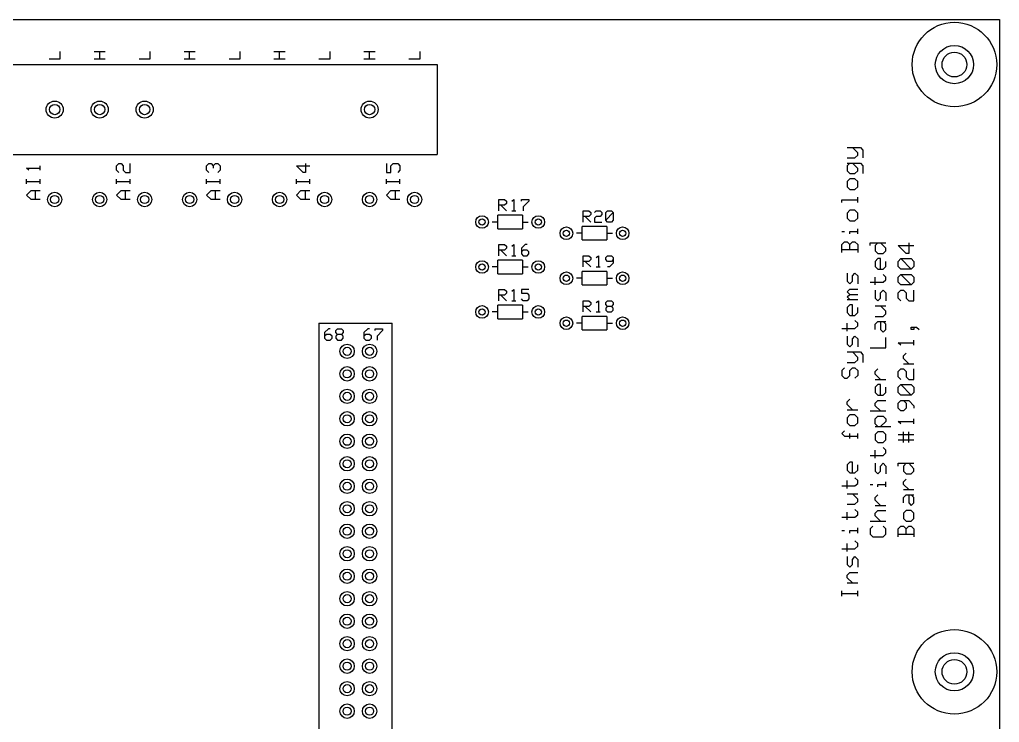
# Model space of a CAD drawing. Extents: x 0 to 11, y -0.3 to 6.
# Drawn here: x 6.644 to 11, y 2.875 to 6 of the extents above; entities that cross this region are included whole.
import ezdxf

# ---------------------------------------------------------------- set-up
doc = ezdxf.new("R2010")
doc.units = 0
doc.header["$LTSCALE"] = 0.001
doc.layers.get('0').update_dxf_attribs({"linetype": 'CONTINUOUS'})

msp = doc.modelspace()

# ---------------------------------------------------------------- linework, layer by layer
at = {"color": 7}
for p, q in [((0, 6), (11, 6)), ((11, 6), (11, 0)), ((6.825, 5.825), (6.825, 5.858)), ((6.975, 5.858), (7.025, 5.858)), ((7, 5.825), (7, 5.858)), ((7.225, 5.825), (7.225, 5.858)), ((7.375, 5.858), (7.425, 5.858)), ((7.4, 5.825), (7.4, 5.858)), ((7.625, 5.825), (7.625, 5.858)), ((7.775, 5.858), (7.825, 5.858)), ((7.8, 5.825), (7.8, 5.858)), ((8.025, 5.825), (8.025, 5.858)), ((8.175, 5.858), (8.225, 5.858)), ((8.2, 5.825), (8.2, 5.858)), ((8.425, 5.825), (8.425, 5.858)), ((6.1, 5.8), (8.5, 5.8)), ((6.775, 5.825), (6.825, 5.825)), ((6.975, 5.825), (7.025, 5.825)), ((7.175, 5.825), (7.225, 5.825)), ((7.375, 5.825), (7.425, 5.825)), ((7.575, 5.825), (7.625, 5.825)), ((7.775, 5.825), (7.825, 5.825)), ((7.975, 5.825), (8.025, 5.825)), ((8.175, 5.825), (8.225, 5.825)), ((8.375, 5.825), (8.425, 5.825)), ((8.5, 5.8), (8.5, 5.4)), ((10.323, 5.432), (10.382, 5.432)), ((10.37, 5.408), (10.347, 5.432)), ((10.37, 5.397), (10.37, 5.408)), ((10.382, 5.432), (10.393, 5.42)), ((10.393, 5.42), (10.393, 5.385)), ((6.1, 5.4), (8.5, 5.4)), ((7.075, 5.35), (7.085, 5.36)), ((7.085, 5.36), (7.095, 5.36)), ((7.095, 5.36), (7.105, 5.35)), ((7.135, 5.32), (7.135, 5.36)), ((7.475, 5.35), (7.485, 5.36)), ((7.485, 5.36), (7.495, 5.36)), ((7.495, 5.36), (7.505, 5.35)), ((7.505, 5.35), (7.515, 5.36)), ((7.515, 5.36), (7.525, 5.36)), ((7.525, 5.36), (7.535, 5.35)), ((7.915, 5.36), (7.915, 5.32)), ((8.275, 5.36), (8.275, 5.32)), ((8.295, 5.35), (8.305, 5.36)), ((8.305, 5.36), (8.325, 5.36)), ((8.325, 5.36), (8.335, 5.35)), ((10.323, 5.385), (10.358, 5.385)), ((10.335, 5.362), (10.323, 5.35)), ((10.323, 5.362), (10.382, 5.362)), ((10.37, 5.338), (10.347, 5.362)), ((10.358, 5.385), (10.37, 5.397)), ((10.382, 5.362), (10.393, 5.35)), ((6.685, 5.33), (6.675, 5.34)), ((6.675, 5.34), (6.735, 5.34)), ((6.735, 5.33), (6.735, 5.35)), ((7.075, 5.33), (7.075, 5.35)), ((7.085, 5.32), (7.075, 5.33)), ((7.105, 5.35), (7.105, 5.33)), ((7.105, 5.33), (7.115, 5.32)), ((7.115, 5.32), (7.135, 5.32)), ((7.475, 5.33), (7.475, 5.35)), ((7.485, 5.32), (7.475, 5.33)), ((7.505, 5.35), (7.505, 5.34)), ((7.535, 5.33), (7.525, 5.32)), ((7.535, 5.35), (7.535, 5.33)), ((7.905, 5.32), (7.875, 5.35)), ((7.875, 5.35), (7.935, 5.35)), ((7.915, 5.32), (7.905, 5.32)), ((8.275, 5.32), (8.295, 5.32)), ((8.295, 5.32), (8.295, 5.35)), ((8.335, 5.33), (8.325, 5.32)), ((8.335, 5.35), (8.335, 5.33)), ((10.323, 5.35), (10.323, 5.327)), ((10.323, 5.327), (10.335, 5.315)), ((10.335, 5.315), (10.358, 5.315)), ((10.358, 5.315), (10.37, 5.327)), ((10.37, 5.327), (10.37, 5.338)), ((10.393, 5.35), (10.393, 5.315)), ((6.675, 5.27), (6.675, 5.29)), ((6.675, 5.28), (6.735, 5.28)), ((6.735, 5.27), (6.735, 5.29)), ((7.075, 5.27), (7.075, 5.29)), ((7.075, 5.28), (7.135, 5.28)), ((7.135, 5.27), (7.135, 5.29)), ((7.475, 5.27), (7.475, 5.29)), ((7.475, 5.28), (7.535, 5.28)), ((7.535, 5.27), (7.535, 5.29)), ((7.875, 5.27), (7.875, 5.29)), ((7.875, 5.28), (7.935, 5.28)), ((7.935, 5.27), (7.935, 5.29)), ((8.275, 5.27), (8.275, 5.29)), ((8.275, 5.28), (8.335, 5.28)), ((8.335, 5.27), (8.335, 5.29)), ((10.335, 5.292), (10.323, 5.28)), ((10.323, 5.28), (10.323, 5.257)), ((10.358, 5.292), (10.335, 5.292)), ((10.37, 5.28), (10.358, 5.292)), ((10.37, 5.257), (10.37, 5.28)), ((6.675, 5.22), (6.695, 5.24)), ((6.695, 5.24), (6.735, 5.24)), ((6.715, 5.2), (6.715, 5.24)), ((7.075, 5.22), (7.095, 5.24)), ((7.095, 5.24), (7.135, 5.24)), ((7.115, 5.2), (7.115, 5.24)), ((7.475, 5.22), (7.495, 5.24)), ((7.495, 5.24), (7.535, 5.24)), ((7.515, 5.2), (7.515, 5.24)), ((7.875, 5.22), (7.895, 5.24)), ((7.895, 5.24), (7.935, 5.24)), ((7.915, 5.2), (7.915, 5.24)), ((8.275, 5.22), (8.295, 5.24)), ((8.295, 5.24), (8.335, 5.24)), ((8.315, 5.2), (8.315, 5.24)), ((10.323, 5.257), (10.335, 5.245)), ((10.335, 5.245), (10.358, 5.245)), ((10.358, 5.245), (10.37, 5.257)), ((6.695, 5.2), (6.675, 5.22)), ((6.735, 5.2), (6.695, 5.2)), ((7.095, 5.2), (7.075, 5.22)), ((7.135, 5.2), (7.095, 5.2)), ((7.495, 5.2), (7.475, 5.22)), ((7.535, 5.2), (7.495, 5.2)), ((7.895, 5.2), (7.875, 5.22)), ((7.935, 5.2), (7.895, 5.2)), ((8.295, 5.2), (8.275, 5.22)), ((8.335, 5.2), (8.295, 5.2)), ((8.775, 5.15), (8.775, 5.2)), ((8.775, 5.2), (8.8, 5.2)), ((8.8, 5.2), (8.808, 5.192)), ((8.808, 5.192), (8.808, 5.183)), ((8.833, 5.192), (8.842, 5.2)), ((8.842, 5.2), (8.842, 5.15)), ((8.875, 5.192), (8.875, 5.2)), ((8.875, 5.2), (8.908, 5.2)), ((8.908, 5.192), (8.883, 5.167)), ((8.908, 5.2), (8.908, 5.192)), ((10.3, 5.187), (10.3, 5.198)), ((10.3, 5.198), (10.37, 5.198)), ((10.37, 5.187), (10.37, 5.21)), ((8.8, 5.175), (8.775, 5.175)), ((8.783, 5.175), (8.808, 5.15)), ((8.808, 5.183), (8.8, 5.175)), ((8.833, 5.15), (8.85, 5.15)), ((8.883, 5.167), (8.883, 5.15)), ((9.15, 5.1), (9.15, 5.15)), ((9.15, 5.15), (9.175, 5.15)), ((9.175, 5.15), (9.183, 5.142)), ((9.183, 5.142), (9.183, 5.133)), ((9.2, 5.142), (9.208, 5.15)), ((9.208, 5.15), (9.225, 5.15)), ((9.225, 5.15), (9.233, 5.142)), ((9.233, 5.142), (9.233, 5.133)), ((9.25, 5.142), (9.258, 5.15)), ((9.25, 5.108), (9.25, 5.142)), ((9.25, 5.108), (9.283, 5.142)), ((9.258, 5.15), (9.275, 5.15)), ((9.275, 5.15), (9.283, 5.142)), ((9.283, 5.142), (9.283, 5.108)), ((10.335, 5.152), (10.323, 5.14)), ((10.358, 5.152), (10.335, 5.152)), ((10.37, 5.14), (10.358, 5.152)), ((8.77, 5.1), (8.745, 5.1)), ((8.77, 5.07), (8.77, 5.13)), ((8.88, 5.13), (8.77, 5.13)), ((8.88, 5.13), (8.88, 5.07)), ((8.88, 5.1), (8.905, 5.1)), ((9.175, 5.125), (9.15, 5.125)), ((9.158, 5.125), (9.183, 5.1)), ((9.183, 5.133), (9.175, 5.125)), ((9.208, 5.125), (9.2, 5.117)), ((9.2, 5.117), (9.2, 5.1)), ((9.2, 5.1), (9.233, 5.1)), ((9.225, 5.125), (9.208, 5.125)), ((9.233, 5.133), (9.225, 5.125)), ((9.258, 5.1), (9.25, 5.108)), ((9.275, 5.1), (9.258, 5.1)), ((9.283, 5.108), (9.275, 5.1)), ((10.323, 5.14), (10.323, 5.117)), ((10.323, 5.117), (10.335, 5.105)), ((10.335, 5.105), (10.358, 5.105)), ((10.358, 5.105), (10.37, 5.117)), ((10.37, 5.117), (10.37, 5.14)), ((8.77, 5.07), (8.88, 5.07)), ((9.145, 5.02), (9.145, 5.08)), ((9.255, 5.08), (9.145, 5.08)), ((9.255, 5.08), (9.255, 5.02)), ((10.3, 5.058), (10.312, 5.058)), ((10.335, 5.047), (10.335, 5.058)), ((10.335, 5.058), (10.37, 5.058)), ((10.37, 5.047), (10.37, 5.07)), ((9.145, 5.05), (9.12, 5.05)), ((9.145, 5.02), (9.255, 5.02)), ((9.255, 5.05), (9.28, 5.05)), ((10.3, 5), (10.312, 5.012)), ((10.312, 5.012), (10.323, 5.012)), ((10.323, 5.012), (10.335, 5)), ((10.335, 5), (10.347, 5.012)), ((10.347, 5.012), (10.358, 5.012)), ((10.358, 5.012), (10.37, 5)), ((8.775, 4.95), (8.775, 5)), ((8.775, 5), (8.8, 5)), ((8.8, 4.975), (8.775, 4.975)), ((8.783, 4.975), (8.808, 4.95)), ((8.8, 5), (8.808, 4.992)), ((8.808, 4.983), (8.8, 4.975)), ((8.808, 4.992), (8.808, 4.983)), ((8.833, 4.992), (8.842, 5)), ((8.842, 5), (8.842, 4.95)), ((8.892, 5), (8.875, 4.983)), ((8.875, 4.983), (8.875, 4.958)), ((8.883, 4.975), (8.875, 4.967)), ((8.9, 4.975), (8.883, 4.975)), ((8.9, 5), (8.892, 5)), ((8.908, 4.967), (8.9, 4.975)), ((8.908, 4.958), (8.908, 4.967)), ((10.3, 4.965), (10.3, 5)), ((10.3, 4.977), (10.37, 4.977)), ((10.335, 4.977), (10.335, 5)), ((10.37, 5), (10.37, 4.965)), ((10.425, 4.995), (10.425, 5.007)), ((10.425, 5.007), (10.495, 5.007)), ((10.46, 5.007), (10.448, 4.995)), ((10.448, 4.995), (10.448, 4.972)), ((10.448, 4.972), (10.46, 4.96)), ((10.495, 4.983), (10.472, 5.007)), ((10.483, 4.96), (10.495, 4.972)), ((10.495, 4.972), (10.495, 4.983)), ((10.585, 4.96), (10.55, 4.995)), ((10.55, 4.995), (10.62, 4.995)), ((10.597, 5.007), (10.597, 4.96)), ((8.77, 4.87), (8.77, 4.93)), ((8.88, 4.93), (8.77, 4.93)), ((8.833, 4.95), (8.85, 4.95)), ((8.875, 4.958), (8.883, 4.95)), ((8.88, 4.93), (8.88, 4.87)), ((8.883, 4.95), (8.9, 4.95)), ((8.9, 4.95), (8.908, 4.958)), ((9.15, 4.9), (9.15, 4.95)), ((9.15, 4.95), (9.175, 4.95)), ((9.175, 4.925), (9.15, 4.925)), ((9.158, 4.925), (9.183, 4.9)), ((9.175, 4.95), (9.183, 4.942)), ((9.183, 4.933), (9.175, 4.925)), ((9.183, 4.942), (9.183, 4.933)), ((9.208, 4.942), (9.217, 4.95)), ((9.217, 4.95), (9.217, 4.9)), ((9.25, 4.942), (9.258, 4.95)), ((9.25, 4.933), (9.25, 4.942)), ((9.258, 4.925), (9.25, 4.933)), ((9.258, 4.95), (9.275, 4.95)), ((9.275, 4.925), (9.258, 4.925)), ((9.275, 4.95), (9.283, 4.942)), ((9.283, 4.933), (9.275, 4.925)), ((9.283, 4.942), (9.283, 4.917)), ((10.46, 4.937), (10.448, 4.925)), ((10.448, 4.925), (10.448, 4.902)), ((10.46, 4.96), (10.483, 4.96)), ((10.472, 4.937), (10.46, 4.937)), ((10.472, 4.89), (10.472, 4.937)), ((10.495, 4.902), (10.495, 4.925)), ((10.55, 4.925), (10.562, 4.937)), ((10.55, 4.902), (10.55, 4.925)), ((10.562, 4.937), (10.608, 4.937)), ((10.608, 4.89), (10.562, 4.937)), ((10.597, 4.96), (10.585, 4.96)), ((10.608, 4.937), (10.62, 4.925)), ((10.62, 4.925), (10.62, 4.902)), ((8.77, 4.9), (8.745, 4.9)), ((8.88, 4.9), (8.905, 4.9)), ((9.145, 4.82), (9.145, 4.88)), ((9.255, 4.88), (9.145, 4.88)), ((9.208, 4.9), (9.225, 4.9)), ((9.255, 4.88), (9.255, 4.82)), ((9.267, 4.9), (9.258, 4.9)), ((9.283, 4.917), (9.267, 4.9)), ((10.448, 4.902), (10.46, 4.89)), ((10.46, 4.89), (10.483, 4.89)), ((10.483, 4.89), (10.495, 4.902)), ((10.562, 4.89), (10.55, 4.902)), ((10.608, 4.89), (10.562, 4.89)), ((10.62, 4.902), (10.608, 4.89)), ((8.77, 4.87), (8.88, 4.87)), ((9.145, 4.85), (9.12, 4.85)), ((9.255, 4.85), (9.28, 4.85)), ((10.323, 4.872), (10.323, 4.837)), ((10.323, 4.837), (10.335, 4.825)), ((10.335, 4.825), (10.347, 4.837)), ((10.347, 4.86), (10.358, 4.872)), ((10.347, 4.837), (10.347, 4.86)), ((10.358, 4.872), (10.37, 4.86)), ((10.37, 4.86), (10.37, 4.825)), ((10.448, 4.82), (10.448, 4.855)), ((10.495, 4.855), (10.483, 4.867)), ((10.483, 4.832), (10.495, 4.843)), ((10.495, 4.843), (10.495, 4.855)), ((10.55, 4.855), (10.562, 4.867)), ((10.55, 4.832), (10.55, 4.855)), ((10.562, 4.867), (10.608, 4.867)), ((10.608, 4.82), (10.562, 4.867)), ((10.608, 4.867), (10.62, 4.855)), ((10.62, 4.855), (10.62, 4.832)), ((8.775, 4.75), (8.775, 4.8)), ((8.775, 4.8), (8.8, 4.8)), ((8.8, 4.8), (8.808, 4.792)), ((8.808, 4.792), (8.808, 4.783)), ((8.833, 4.792), (8.842, 4.8)), ((8.842, 4.8), (8.842, 4.75)), ((8.908, 4.8), (8.875, 4.8)), ((8.875, 4.8), (8.875, 4.783)), ((9.145, 4.82), (9.255, 4.82)), ((10.323, 4.79), (10.335, 4.802)), ((10.335, 4.802), (10.37, 4.802)), ((10.425, 4.832), (10.483, 4.832)), ((10.448, 4.797), (10.448, 4.762)), ((10.472, 4.785), (10.483, 4.797)), ((10.483, 4.797), (10.495, 4.785)), ((10.562, 4.82), (10.55, 4.832)), ((10.55, 4.785), (10.562, 4.797)), ((10.608, 4.82), (10.562, 4.82)), ((10.562, 4.797), (10.573, 4.797)), ((10.573, 4.797), (10.585, 4.785)), ((10.62, 4.832), (10.608, 4.82)), ((10.62, 4.75), (10.62, 4.797)), ((8.8, 4.775), (8.775, 4.775)), ((8.783, 4.775), (8.808, 4.75)), ((8.808, 4.783), (8.8, 4.775)), ((8.833, 4.75), (8.85, 4.75)), ((8.875, 4.783), (8.9, 4.783)), ((8.883, 4.75), (8.875, 4.758)), ((8.9, 4.75), (8.883, 4.75)), ((8.9, 4.783), (8.908, 4.775)), ((8.908, 4.758), (8.9, 4.75)), ((8.908, 4.775), (8.908, 4.758)), ((9.15, 4.7), (9.15, 4.75)), ((9.15, 4.75), (9.175, 4.75)), ((9.175, 4.75), (9.183, 4.742)), ((9.208, 4.742), (9.217, 4.75)), ((9.217, 4.75), (9.217, 4.7)), ((9.25, 4.742), (9.258, 4.75)), ((9.258, 4.75), (9.275, 4.75)), ((9.275, 4.75), (9.283, 4.742)), ((10.335, 4.778), (10.323, 4.79)), ((10.323, 4.767), (10.335, 4.778)), ((10.335, 4.755), (10.323, 4.767)), ((10.323, 4.755), (10.37, 4.755)), ((10.335, 4.778), (10.37, 4.778)), ((10.448, 4.762), (10.46, 4.75)), ((10.46, 4.75), (10.472, 4.762)), ((10.472, 4.762), (10.472, 4.785)), ((10.495, 4.785), (10.495, 4.75)), ((10.55, 4.762), (10.55, 4.785)), ((10.562, 4.75), (10.55, 4.762)), ((10.585, 4.785), (10.585, 4.762)), ((10.585, 4.762), (10.597, 4.75)), ((10.597, 4.75), (10.62, 4.75)), ((8.77, 4.67), (8.77, 4.73)), ((8.88, 4.73), (8.77, 4.73)), ((8.88, 4.73), (8.88, 4.67)), ((9.175, 4.725), (9.15, 4.725)), ((9.158, 4.725), (9.183, 4.7)), ((9.183, 4.733), (9.175, 4.725)), ((9.183, 4.742), (9.183, 4.733)), ((9.25, 4.733), (9.25, 4.742)), ((9.258, 4.725), (9.25, 4.733)), ((9.258, 4.725), (9.25, 4.717)), ((9.25, 4.717), (9.25, 4.708)), ((9.25, 4.708), (9.258, 4.7)), ((9.275, 4.725), (9.258, 4.725)), ((9.283, 4.733), (9.275, 4.725)), ((9.283, 4.717), (9.275, 4.725)), ((9.275, 4.7), (9.283, 4.708)), ((9.283, 4.742), (9.283, 4.733)), ((9.283, 4.708), (9.283, 4.717)), ((10.335, 4.732), (10.323, 4.72)), ((10.323, 4.72), (10.323, 4.697)), ((10.347, 4.732), (10.335, 4.732)), ((10.347, 4.685), (10.347, 4.732)), ((10.37, 4.697), (10.37, 4.72)), ((10.448, 4.727), (10.495, 4.727)), ((10.495, 4.703), (10.472, 4.727)), ((8.77, 4.7), (8.745, 4.7)), ((8.77, 4.67), (8.88, 4.67)), ((8.88, 4.7), (8.905, 4.7)), ((9.145, 4.62), (9.145, 4.68)), ((9.255, 4.68), (9.145, 4.68)), ((9.208, 4.7), (9.225, 4.7)), ((9.255, 4.68), (9.255, 4.62)), ((9.258, 4.7), (9.275, 4.7)), ((10.323, 4.697), (10.335, 4.685)), ((10.335, 4.685), (10.358, 4.685)), ((10.358, 4.685), (10.37, 4.697)), ((10.37, 4.65), (10.358, 4.662)), ((10.448, 4.68), (10.483, 4.68)), ((10.483, 4.68), (10.495, 4.692)), ((10.495, 4.692), (10.495, 4.703)), ((7.975, 4.65), (7.975, 1.05)), ((7.975, 4.65), (8.3, 4.65)), ((8.017, 4.625), (8, 4.608)), ((8.025, 4.625), (8.017, 4.625)), ((8.05, 4.617), (8.058, 4.625)), ((8.058, 4.625), (8.075, 4.625)), ((8.075, 4.625), (8.083, 4.617)), ((8.192, 4.625), (8.175, 4.608)), ((8.2, 4.625), (8.192, 4.625)), ((8.225, 4.617), (8.225, 4.625)), ((8.225, 4.625), (8.258, 4.625)), ((8.258, 4.625), (8.258, 4.617)), ((8.3, 1.05), (8.3, 4.65)), ((9.145, 4.65), (9.12, 4.65)), ((9.145, 4.62), (9.255, 4.62)), ((9.255, 4.65), (9.28, 4.65)), ((10.3, 4.627), (10.358, 4.627)), ((10.323, 4.615), (10.323, 4.65)), ((10.358, 4.627), (10.37, 4.638)), ((10.37, 4.638), (10.37, 4.65)), ((10.448, 4.645), (10.46, 4.657)), ((10.448, 4.622), (10.448, 4.645)), ((10.46, 4.657), (10.495, 4.657)), ((10.472, 4.657), (10.472, 4.622)), ((10.472, 4.622), (10.483, 4.61)), ((10.495, 4.645), (10.483, 4.657)), ((10.483, 4.61), (10.495, 4.622)), ((10.495, 4.622), (10.495, 4.645)), ((10.608, 4.622), (10.608, 4.633)), ((10.608, 4.633), (10.632, 4.633)), ((10.62, 4.622), (10.608, 4.622)), ((10.62, 4.633), (10.62, 4.622)), ((10.632, 4.633), (10.643, 4.622)), ((8, 4.608), (8, 4.583)), ((8.008, 4.6), (8, 4.592)), ((8, 4.583), (8.008, 4.575)), ((8.025, 4.6), (8.008, 4.6)), ((8.008, 4.575), (8.025, 4.575)), ((8.033, 4.592), (8.025, 4.6)), ((8.025, 4.575), (8.033, 4.583)), ((8.033, 4.583), (8.033, 4.592)), ((8.05, 4.608), (8.05, 4.617)), ((8.058, 4.6), (8.05, 4.608)), ((8.058, 4.6), (8.05, 4.592)), ((8.05, 4.592), (8.05, 4.583)), ((8.05, 4.583), (8.058, 4.575)), ((8.075, 4.6), (8.058, 4.6)), ((8.058, 4.575), (8.075, 4.575)), ((8.083, 4.608), (8.075, 4.6)), ((8.083, 4.592), (8.075, 4.6)), ((8.075, 4.575), (8.083, 4.583)), ((8.083, 4.617), (8.083, 4.608)), ((8.083, 4.583), (8.083, 4.592)), ((8.175, 4.608), (8.175, 4.583)), ((8.183, 4.6), (8.175, 4.592)), ((8.175, 4.583), (8.183, 4.575)), ((8.2, 4.6), (8.183, 4.6)), ((8.183, 4.575), (8.2, 4.575)), ((8.208, 4.592), (8.2, 4.6)), ((8.2, 4.575), (8.208, 4.583)), ((8.208, 4.583), (8.208, 4.592)), ((8.258, 4.617), (8.233, 4.592)), ((8.233, 4.592), (8.233, 4.575)), ((10.323, 4.592), (10.323, 4.557)), ((10.347, 4.58), (10.358, 4.592)), ((10.347, 4.557), (10.347, 4.58)), ((10.358, 4.592), (10.37, 4.58)), ((10.37, 4.58), (10.37, 4.545)), ((10.495, 4.54), (10.495, 4.587)), ((10.62, 4.552), (10.62, 4.575)), ((10.323, 4.557), (10.335, 4.545)), ((10.335, 4.545), (10.347, 4.557)), ((10.425, 4.54), (10.495, 4.54)), ((10.562, 4.552), (10.55, 4.563)), ((10.55, 4.563), (10.62, 4.563)), ((10.323, 4.522), (10.382, 4.522)), ((10.37, 4.498), (10.347, 4.522)), ((10.358, 4.475), (10.37, 4.487)), ((10.37, 4.487), (10.37, 4.498)), ((10.382, 4.522), (10.393, 4.51)), ((10.393, 4.51), (10.393, 4.475)), ((10.573, 4.505), (10.585, 4.517)), ((10.573, 4.493), (10.573, 4.505)), ((10.597, 4.47), (10.573, 4.493)), ((10.312, 4.452), (10.3, 4.44)), ((10.323, 4.475), (10.358, 4.475)), ((10.335, 4.44), (10.347, 4.452)), ((10.347, 4.452), (10.358, 4.452)), ((10.358, 4.452), (10.37, 4.44)), ((10.448, 4.435), (10.46, 4.447)), ((10.55, 4.435), (10.562, 4.447)), ((10.562, 4.447), (10.573, 4.447)), ((10.573, 4.47), (10.62, 4.47)), ((10.573, 4.447), (10.585, 4.435)), ((10.62, 4.4), (10.62, 4.447)), ((10.3, 4.44), (10.3, 4.417)), ((10.3, 4.417), (10.312, 4.405)), ((10.312, 4.405), (10.323, 4.405)), ((10.323, 4.405), (10.335, 4.417)), ((10.335, 4.417), (10.335, 4.44)), ((10.37, 4.417), (10.358, 4.405)), ((10.37, 4.44), (10.37, 4.417)), ((10.448, 4.423), (10.448, 4.435)), ((10.472, 4.4), (10.448, 4.423)), ((10.448, 4.4), (10.495, 4.4)), ((10.55, 4.412), (10.55, 4.435)), ((10.562, 4.4), (10.55, 4.412)), ((10.585, 4.435), (10.585, 4.412)), ((10.585, 4.412), (10.597, 4.4)), ((10.597, 4.4), (10.62, 4.4)), ((10.46, 4.377), (10.448, 4.365)), ((10.448, 4.365), (10.448, 4.342)), ((10.472, 4.377), (10.46, 4.377)), ((10.472, 4.33), (10.472, 4.377)), ((10.495, 4.342), (10.495, 4.365)), ((10.55, 4.365), (10.562, 4.377)), ((10.55, 4.342), (10.55, 4.365)), ((10.562, 4.377), (10.608, 4.377)), ((10.608, 4.33), (10.562, 4.377)), ((10.608, 4.377), (10.62, 4.365)), ((10.62, 4.365), (10.62, 4.342)), ((10.448, 4.342), (10.46, 4.33)), ((10.46, 4.33), (10.483, 4.33)), ((10.483, 4.33), (10.495, 4.342)), ((10.562, 4.33), (10.55, 4.342)), ((10.608, 4.33), (10.562, 4.33)), ((10.62, 4.342), (10.608, 4.33)), ((10.323, 4.3), (10.335, 4.312)), ((10.323, 4.288), (10.323, 4.3)), ((10.347, 4.265), (10.323, 4.288)), ((10.448, 4.295), (10.46, 4.307)), ((10.448, 4.283), (10.448, 4.295)), ((10.472, 4.26), (10.448, 4.283)), ((10.46, 4.307), (10.495, 4.307)), ((10.55, 4.295), (10.562, 4.307)), ((10.55, 4.272), (10.55, 4.295)), ((10.562, 4.26), (10.55, 4.272)), ((10.562, 4.307), (10.597, 4.307)), ((10.573, 4.307), (10.585, 4.295)), ((10.585, 4.272), (10.573, 4.26)), ((10.585, 4.295), (10.585, 4.272)), ((10.597, 4.307), (10.62, 4.283)), ((10.62, 4.283), (10.62, 4.272)), ((10.323, 4.265), (10.37, 4.265)), ((10.335, 4.242), (10.323, 4.23)), ((10.323, 4.23), (10.323, 4.207)), ((10.358, 4.242), (10.335, 4.242)), ((10.37, 4.23), (10.358, 4.242)), ((10.37, 4.207), (10.37, 4.23)), ((10.425, 4.26), (10.495, 4.26)), ((10.448, 4.225), (10.46, 4.237)), ((10.46, 4.237), (10.483, 4.237)), ((10.483, 4.237), (10.495, 4.225)), ((10.573, 4.26), (10.562, 4.26)), ((10.323, 4.207), (10.335, 4.195)), ((10.335, 4.195), (10.358, 4.195)), ((10.358, 4.195), (10.37, 4.207)), ((10.448, 4.202), (10.448, 4.225)), ((10.46, 4.19), (10.448, 4.202)), ((10.448, 4.19), (10.518, 4.19)), ((10.495, 4.213), (10.472, 4.19)), ((10.495, 4.225), (10.495, 4.213)), ((10.562, 4.202), (10.55, 4.213)), ((10.55, 4.213), (10.62, 4.213)), ((10.62, 4.202), (10.62, 4.225)), ((10.312, 4.172), (10.3, 4.16)), ((10.3, 4.16), (10.312, 4.148)), ((10.312, 4.148), (10.37, 4.148)), ((10.335, 4.137), (10.335, 4.16)), ((10.37, 4.137), (10.37, 4.16)), ((10.46, 4.167), (10.448, 4.155)), ((10.448, 4.155), (10.448, 4.132)), ((10.483, 4.167), (10.46, 4.167)), ((10.495, 4.155), (10.483, 4.167)), ((10.495, 4.132), (10.495, 4.155)), ((10.55, 4.155), (10.62, 4.155)), ((10.573, 4.12), (10.573, 4.167)), ((10.597, 4.12), (10.597, 4.167)), ((10.448, 4.132), (10.46, 4.12)), ((10.46, 4.12), (10.483, 4.12)), ((10.483, 4.12), (10.495, 4.132)), ((10.495, 4.085), (10.483, 4.097)), ((10.55, 4.132), (10.62, 4.132)), ((10.425, 4.062), (10.483, 4.062)), ((10.448, 4.05), (10.448, 4.085)), ((10.483, 4.062), (10.495, 4.073)), ((10.495, 4.073), (10.495, 4.085)), ((10.335, 4.032), (10.323, 4.02)), ((10.323, 4.02), (10.323, 3.997)), ((10.347, 4.032), (10.335, 4.032)), ((10.347, 3.985), (10.347, 4.032)), ((10.37, 3.997), (10.37, 4.02)), ((10.448, 4.027), (10.448, 3.992)), ((10.472, 4.015), (10.483, 4.027)), ((10.472, 3.992), (10.472, 4.015)), ((10.483, 4.027), (10.495, 4.015)), ((10.495, 4.015), (10.495, 3.98)), ((10.55, 4.015), (10.55, 4.027)), ((10.55, 4.027), (10.62, 4.027)), ((10.585, 4.027), (10.573, 4.015)), ((10.573, 4.015), (10.573, 3.992)), ((10.62, 4.003), (10.597, 4.027)), ((10.323, 3.997), (10.335, 3.985)), ((10.335, 3.985), (10.358, 3.985)), ((10.358, 3.985), (10.37, 3.997)), ((10.448, 3.992), (10.46, 3.98)), ((10.46, 3.98), (10.472, 3.992)), ((10.573, 3.992), (10.585, 3.98)), ((10.585, 3.98), (10.608, 3.98)), ((10.608, 3.98), (10.62, 3.992)), ((10.62, 3.992), (10.62, 4.003)), ((10.3, 3.927), (10.358, 3.927)), ((10.323, 3.915), (10.323, 3.95)), ((10.37, 3.95), (10.358, 3.962)), ((10.358, 3.927), (10.37, 3.938)), ((10.37, 3.938), (10.37, 3.95)), ((10.425, 3.933), (10.437, 3.933)), ((10.46, 3.922), (10.46, 3.933)), ((10.46, 3.933), (10.495, 3.933)), ((10.495, 3.922), (10.495, 3.945)), ((10.573, 3.945), (10.585, 3.957)), ((10.573, 3.933), (10.573, 3.945)), ((10.597, 3.91), (10.573, 3.933)), ((10.323, 3.892), (10.37, 3.892)), ((10.37, 3.868), (10.347, 3.892)), ((10.448, 3.875), (10.46, 3.887)), ((10.573, 3.91), (10.62, 3.91)), ((10.573, 3.875), (10.585, 3.887)), ((10.585, 3.887), (10.62, 3.887)), ((10.597, 3.887), (10.597, 3.852)), ((10.62, 3.875), (10.608, 3.887)), ((10.323, 3.845), (10.358, 3.845)), ((10.358, 3.845), (10.37, 3.857)), ((10.37, 3.857), (10.37, 3.868)), ((10.448, 3.863), (10.448, 3.875)), ((10.472, 3.84), (10.448, 3.863)), ((10.448, 3.84), (10.495, 3.84)), ((10.573, 3.852), (10.573, 3.875)), ((10.597, 3.852), (10.608, 3.84)), ((10.608, 3.84), (10.62, 3.852)), ((10.62, 3.852), (10.62, 3.875)), ((10.323, 3.775), (10.323, 3.81)), ((10.37, 3.81), (10.358, 3.822)), ((10.358, 3.787), (10.37, 3.798)), ((10.37, 3.798), (10.37, 3.81)), ((10.448, 3.805), (10.46, 3.817)), ((10.448, 3.793), (10.448, 3.805)), ((10.472, 3.77), (10.448, 3.793)), ((10.46, 3.817), (10.495, 3.817)), ((10.585, 3.817), (10.573, 3.805)), ((10.573, 3.805), (10.573, 3.782)), ((10.608, 3.817), (10.585, 3.817)), ((10.62, 3.805), (10.608, 3.817)), ((10.62, 3.782), (10.62, 3.805)), ((10.3, 3.787), (10.358, 3.787)), ((10.425, 3.77), (10.495, 3.77)), ((10.437, 3.747), (10.425, 3.735)), ((10.495, 3.735), (10.483, 3.747)), ((10.55, 3.735), (10.562, 3.747)), ((10.562, 3.747), (10.573, 3.747)), ((10.573, 3.782), (10.585, 3.77)), ((10.573, 3.747), (10.585, 3.735)), ((10.585, 3.77), (10.608, 3.77)), ((10.585, 3.735), (10.597, 3.747)), ((10.597, 3.747), (10.608, 3.747)), ((10.608, 3.77), (10.62, 3.782)), ((10.608, 3.747), (10.62, 3.735)), ((10.3, 3.728), (10.312, 3.728)), ((10.335, 3.717), (10.335, 3.728)), ((10.335, 3.728), (10.37, 3.728)), ((10.37, 3.717), (10.37, 3.74)), ((10.425, 3.735), (10.425, 3.712)), ((10.425, 3.712), (10.437, 3.7)), ((10.483, 3.7), (10.495, 3.712)), ((10.495, 3.712), (10.495, 3.735)), ((10.55, 3.7), (10.55, 3.735)), ((10.55, 3.712), (10.62, 3.712)), ((10.585, 3.712), (10.585, 3.735)), ((10.62, 3.735), (10.62, 3.7)), ((10.323, 3.635), (10.323, 3.67)), ((10.37, 3.67), (10.358, 3.682)), ((10.37, 3.658), (10.37, 3.67)), ((10.437, 3.7), (10.483, 3.7)), ((10.3, 3.647), (10.358, 3.647)), ((10.358, 3.647), (10.37, 3.658)), ((10.323, 3.612), (10.323, 3.577)), ((10.323, 3.577), (10.335, 3.565)), ((10.335, 3.565), (10.347, 3.577)), ((10.347, 3.6), (10.358, 3.612)), ((10.347, 3.577), (10.347, 3.6)), ((10.358, 3.612), (10.37, 3.6)), ((10.37, 3.6), (10.37, 3.565)), ((10.323, 3.53), (10.335, 3.542)), ((10.323, 3.518), (10.323, 3.53)), ((10.335, 3.542), (10.37, 3.542)), ((10.347, 3.495), (10.323, 3.518)), ((10.323, 3.495), (10.37, 3.495)), ((10.3, 3.437), (10.3, 3.46)), ((10.3, 3.448), (10.37, 3.448)), ((10.37, 3.437), (10.37, 3.46))]:
    msp.add_line(p, q, dxfattribs=at)
for centre, radius in [((10.8, 5.8), 0.188), ((10.8, 5.8), 0.085), ((10.8, 5.8), 0.055), ((6.8, 5.6), 0.038), ((6.8, 5.6), 0.023), ((7, 5.6), 0.038), ((7, 5.6), 0.023), ((7.2, 5.6), 0.038), ((7.2, 5.6), 0.023), ((8.2, 5.6), 0.038), ((8.2, 5.6), 0.023), ((6.8, 5.2), 0.032), ((7, 5.2), 0.032), ((7.2, 5.2), 0.032), ((7.4, 5.2), 0.032), ((7.6, 5.2), 0.032), ((7.8, 5.2), 0.032), ((8, 5.2), 0.032), ((8.2, 5.2), 0.032), ((8.4, 5.2), 0.032), ((6.8, 5.2), 0.018), ((7, 5.2), 0.018), ((7.2, 5.2), 0.018), ((7.4, 5.2), 0.018), ((7.6, 5.2), 0.018), ((7.8, 5.2), 0.018), ((8, 5.2), 0.018), ((8.2, 5.2), 0.018), ((8.4, 5.2), 0.018), ((8.7, 5.1), 0.028), ((8.7, 5.1), 0.014), ((8.95, 5.1), 0.028), ((8.95, 5.1), 0.014), ((9.075, 5.05), 0.028), ((9.075, 5.05), 0.014), ((9.325, 5.05), 0.028), ((9.325, 5.05), 0.014), ((8.7, 4.9), 0.028), ((8.95, 4.9), 0.028), ((8.7, 4.9), 0.014), ((8.95, 4.9), 0.014), ((9.075, 4.85), 0.028), ((9.075, 4.85), 0.014), ((9.325, 4.85), 0.028), ((9.325, 4.85), 0.014), ((8.7, 4.7), 0.028), ((8.7, 4.7), 0.014), ((8.95, 4.7), 0.028), ((8.95, 4.7), 0.014), ((9.075, 4.65), 0.028), ((9.075, 4.65), 0.014), ((9.325, 4.65), 0.028), ((9.325, 4.65), 0.014), ((8.1, 4.525), 0.032), ((8.1, 4.525), 0.018), ((8.2, 4.525), 0.032), ((8.2, 4.525), 0.018), ((8.1, 4.425), 0.032), ((8.2, 4.425), 0.032), ((8.1, 4.425), 0.018), ((8.2, 4.425), 0.018), ((8.1, 4.325), 0.032), ((8.2, 4.325), 0.032), ((8.1, 4.325), 0.018), ((8.2, 4.325), 0.018), ((8.1, 4.225), 0.032), ((8.1, 4.225), 0.018), ((8.2, 4.225), 0.032), ((8.2, 4.225), 0.018), ((8.1, 4.125), 0.032), ((8.1, 4.125), 0.018), ((8.2, 4.125), 0.032), ((8.2, 4.125), 0.018), ((8.1, 4.025), 0.032), ((8.2, 4.025), 0.032), ((8.1, 4.025), 0.018), ((8.2, 4.025), 0.018), ((8.1, 3.925), 0.032), ((8.1, 3.925), 0.018), ((8.2, 3.925), 0.032), ((8.2, 3.925), 0.018), ((8.1, 3.825), 0.032), ((8.1, 3.825), 0.018), ((8.2, 3.825), 0.032), ((8.2, 3.825), 0.018), ((8.1, 3.725), 0.032), ((8.2, 3.725), 0.032), ((8.1, 3.725), 0.018), ((8.2, 3.725), 0.018), ((8.1, 3.625), 0.032), ((8.1, 3.625), 0.018), ((8.2, 3.625), 0.032), ((8.2, 3.625), 0.018), ((8.1, 3.525), 0.032), ((8.1, 3.525), 0.018), ((8.2, 3.525), 0.032), ((8.2, 3.525), 0.018), ((8.1, 3.425), 0.032), ((8.1, 3.425), 0.018), ((8.2, 3.425), 0.032), ((8.2, 3.425), 0.018), ((8.1, 3.325), 0.032), ((8.2, 3.325), 0.032), ((8.1, 3.325), 0.018), ((8.2, 3.325), 0.018), ((10.8, 3.1), 0.188), ((8.1, 3.225), 0.032), ((8.1, 3.225), 0.018), ((8.2, 3.225), 0.032), ((8.2, 3.225), 0.018), ((10.8, 3.1), 0.085), ((8.1, 3.125), 0.032), ((8.1, 3.125), 0.018), ((8.2, 3.125), 0.032), ((8.2, 3.125), 0.018), ((10.8, 3.1), 0.055), ((8.1, 3.025), 0.032), ((8.2, 3.025), 0.032), ((8.1, 3.025), 0.018), ((8.2, 3.025), 0.018), ((8.1, 2.925), 0.032), ((8.1, 2.925), 0.018), ((8.2, 2.925), 0.032), ((8.2, 2.925), 0.018)]:
    msp.add_circle(centre, radius, dxfattribs=at)

doc.saveas('drawing.dxf')
